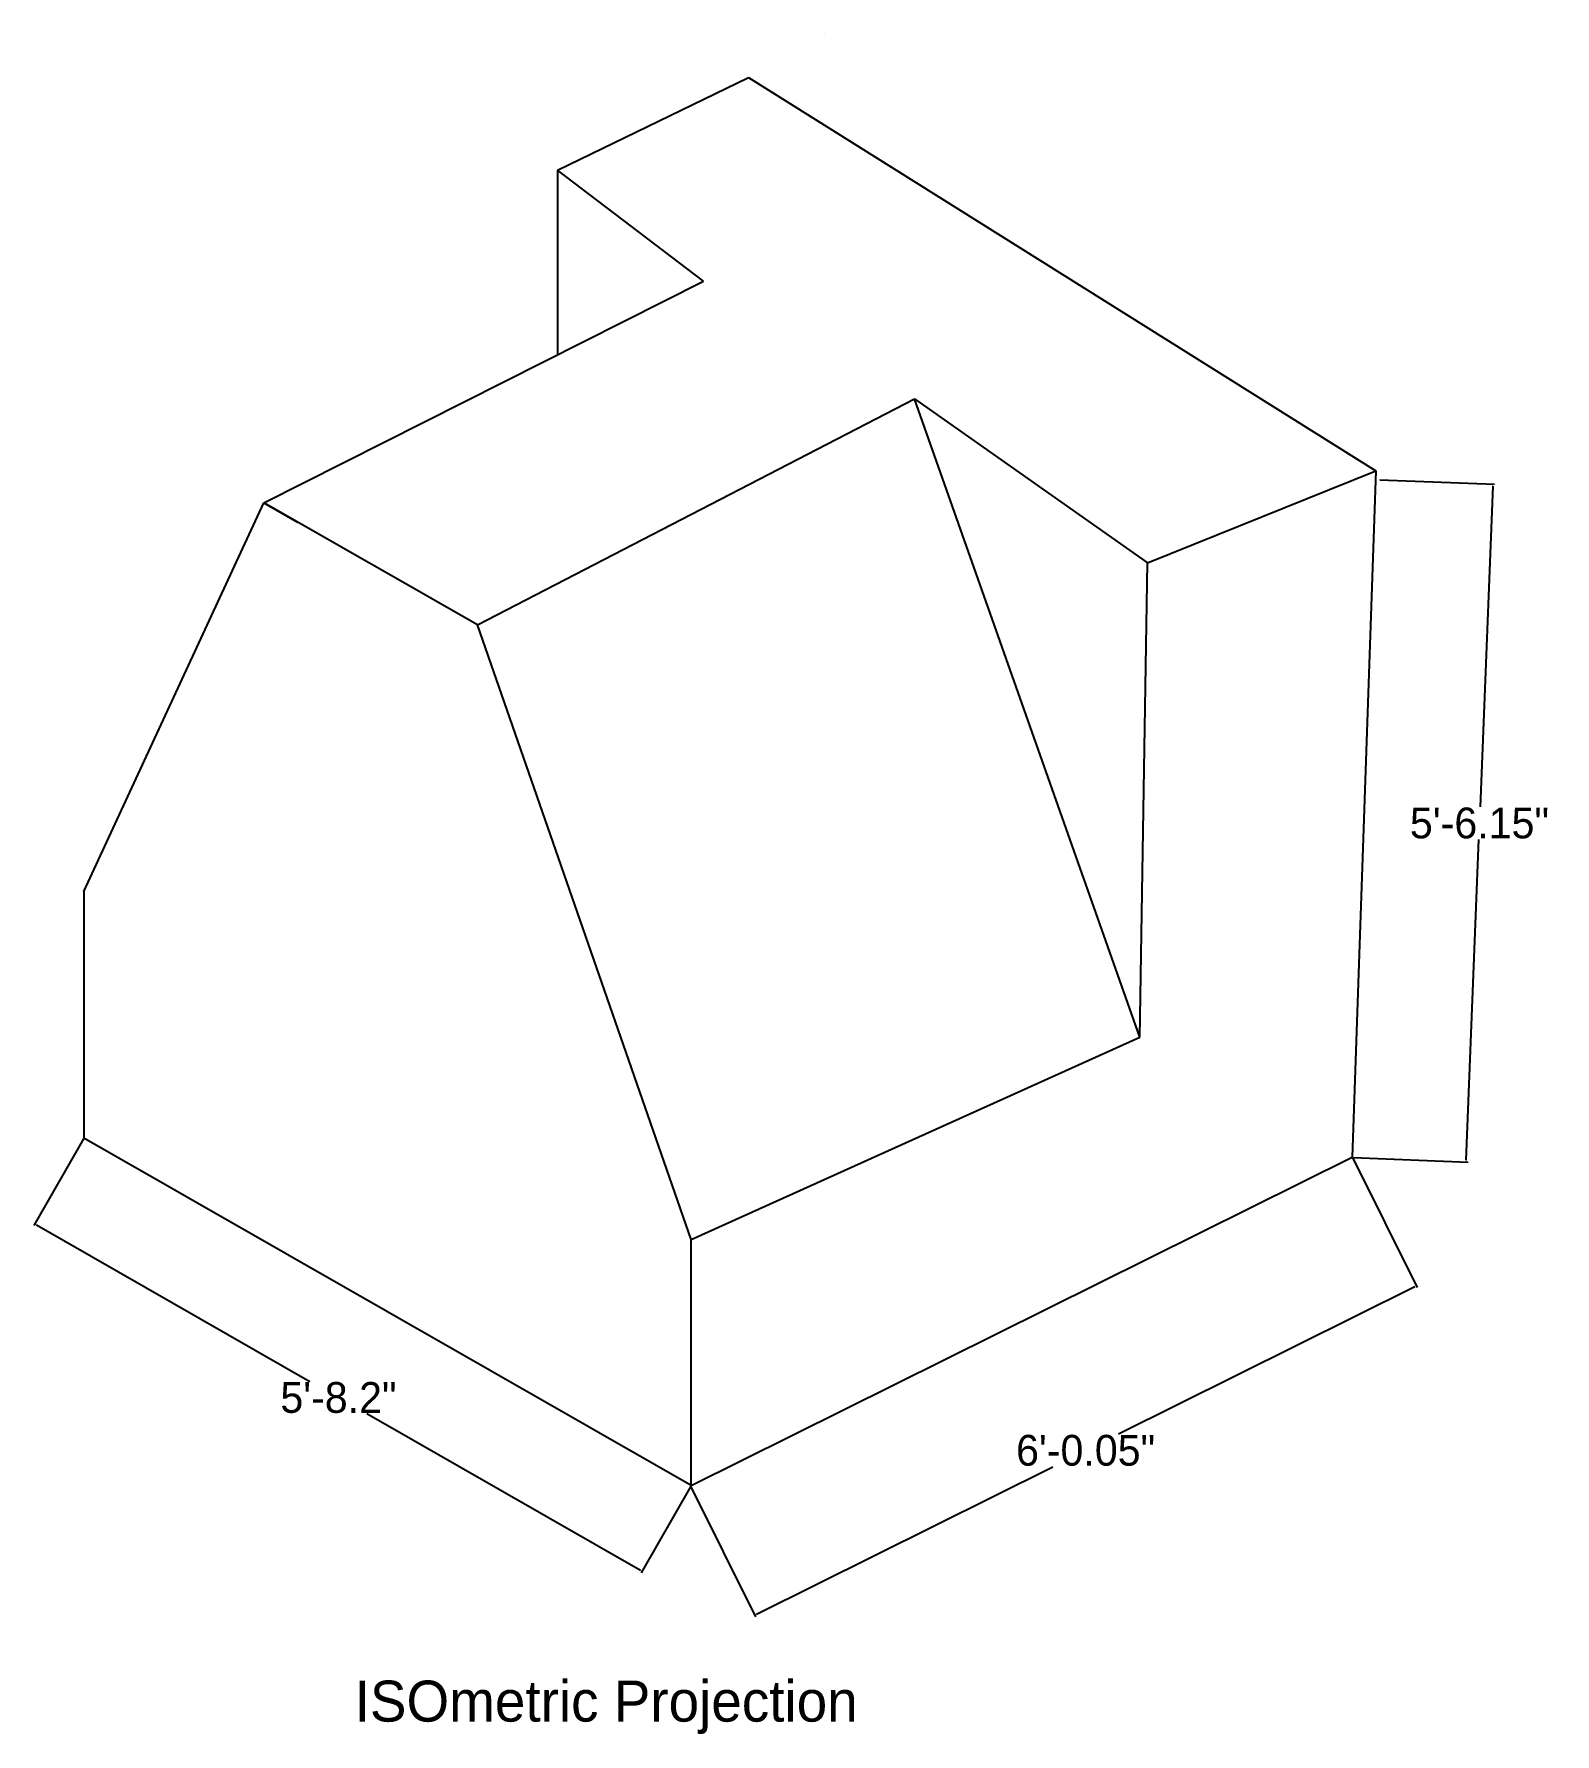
# Model space of a CAD drawing. Header units: inches. Extents: x -27 to 121, y -4 to 162.
import ezdxf

# ---------------------------------------------------------------- set-up
doc = ezdxf.new("R2010")
doc.units = ezdxf.units.IN
doc.header["$MEASUREMENT"] = 0
doc.dimstyles.get("Standard").update_dxf_attribs({"dimtxt": 0.18, "dimasz": 0.18, "dimexe": 0.18, "dimexo": 0.0625, "dimgap": 0.09, "dimtad": 0, "dimtih": 1, "dimtoh": 1, "dimdsep": 46, "dimlunit": 3, "dimtxsty": 'Standard', "dimcen": 0.09, "dimaunit": 1, "dimadec": 0, "dimazin": 0, "dimtfac": 1, "dimtofl": 0, "dimtmove": 0, "dimatfit": 3, "dimfxl": 1, "dimtolj": 1, "dimtzin": 0, "dimarcsym": 0})

# ---------------------------------------------------------------- blocks, each defined once
blk = doc.blocks.new('*D2')
at = {"color": 0, "lineweight": -2}
for p, q in [((-22.22, 54.45), (-27.06, 45.99)), ((-26.81, 46.06), (-0.15, 30.8)), ((32.07, 12.36), (5.41, 27.62)), ((36.97, 20.58), (32.13, 12.12))]:
    blk.add_line(p, q, dxfattribs=at)
at = {"color": 0}
for points in [[(-26.8, 46.08), (-26.83, 46.03), (-26.97, 46.15)], [(32.08, 12.39), (32.05, 12.34), (32.22, 12.27)]]:
    blk.add_solid(points, dxfattribs=at)
at = {"layer": 'Defpoints', "color": 0}
for p in [(-22.18, 54.5), (37, 20.63), (32.22, 12.27)]:
    blk.add_point(p, dxfattribs=at)
at = {"color": 0, "insert": (2.63, 29.21), "char_height": 3, "attachment_point": 5}
blk.add_mtext('\\A1;5\'-8.2"', dxfattribs=at)
blk = doc.blocks.new('*D3')
at = {"color": 0, "lineweight": -2}
for p, q in [((101.51, 52.62), (107.81, 39.95)), ((107.57, 40.03), (78.67, 25.65)), ((43.39, 8.09), (72.28, 22.47)), ((37, 20.52), (43.3, 7.85))]:
    blk.add_line(p, q, dxfattribs=at)
at = {"color": 0}
for points in [[(107.56, 40.06), (107.58, 40.01), (107.73, 40.11)], [(43.37, 8.12), (43.4, 8.07), (43.22, 8.01)]]:
    blk.add_solid(points, dxfattribs=at)
at = {"layer": 'Defpoints', "color": 0}
for p in [(101.48, 52.68), (36.97, 20.58), (43.22, 8.01)]:
    blk.add_point(p, dxfattribs=at)
at = {"color": 0, "insert": (75.48, 24.06), "char_height": 3, "attachment_point": 5}
blk.add_mtext('\\A1;6\'-0.05"', dxfattribs=at)
blk = doc.blocks.new('*D4')
at = {"color": 0, "lineweight": -2}
for p, q in [((104.16, 118.72), (115.36, 118.28)), ((115.17, 118.1), (113.95, 86.82)), ((112.59, 52.37), (113.82, 83.64)), ((101.57, 52.62), (112.77, 52.18))]:
    blk.add_line(p, q, dxfattribs=at)
at = {"color": 0}
for points in [[(115.14, 118.1), (115.2, 118.1), (115.18, 118.28)], [(112.56, 52.37), (112.62, 52.36), (112.59, 52.19)]]:
    blk.add_solid(points, dxfattribs=at)
at = {"layer": 'Defpoints', "color": 0}
for p in [(104.1, 118.72), (115.18, 118.28), (101.51, 52.62)]:
    blk.add_point(p, dxfattribs=at)
at = {"color": 0, "insert": (113.88, 85.23), "char_height": 3, "attachment_point": 5}
blk.add_mtext('\\A1;5\'-6.15"', dxfattribs=at)

msp = doc.modelspace()

# ---------------------------------------------------------------- linework, layer by layer
for p, q in [((50.04, 162.185), (50.04, 162.185)), ((23.98, 148.918), (42.595, 157.949)), ((42.595, 157.949), (103.768, 119.588)), ((38.215, 138.082), (23.98, 148.918)), ((23.98, 148.918), (23.98, 130.909)), ((-4.65, 116.482), (38.215, 138.082)), ((38.215, 138.082), (38.215, 138.082)), ((16.177, 104.557), (58.808, 126.616)), ((58.808, 126.616), (58.808, 126.616)), ((58.808, 126.616), (81.513, 110.602)), ((80.764, 64.357), (58.808, 126.616)), ((81.513, 110.602), (103.768, 119.588)), ((103.768, 119.588), (101.48, 52.677)), ((103.768, 119.588), (103.768, 119.588)), ((104.099, 118.718), (104.099, 118.718)), ((-22.185, 78.556), (-4.65, 116.482)), ((16.177, 104.557), (-4.65, 116.482)), ((-4.65, 116.482), (-1.357, 114.597)), ((84.505, 112.329), (84.505, 112.329)), ((80.764, 64.357), (81.513, 110.602)), ((37.004, 44.631), (16.177, 104.557)), ((-22.185, 78.556), (-22.185, 54.504)), ((37.004, 44.631), (80.764, 64.357)), ((80.764, 64.357), (80.764, 64.357)), ((37.004, 20.631), (-22.185, 54.504)), ((37.004, 20.631), (101.48, 52.677)), ((37.004, 20.631), (37.004, 44.631))]:
    msp.add_line(p, q)

# ---------------------------------------------------------------- texts
at = {"insert": (4.209, 1.621), "char_height": 4, "width": 86.87215, "attachment_point": 1}
msp.add_mtext('ISOmetric Projection', dxfattribs=at)

# ---------------------------------------------------------------- dimensions: what is measured, and where the dimension line sits
for base, p1, p2, angle, picture, middle in [((115.179, 118.283), (101.508, 52.621), (104.099, 118.718), 87.75443, '*D4', (113.883, 85.235)), ((32.222, 12.274), (-22.185, 54.504), (37.004, 20.631), 330.21791, '*D2', (2.627, 29.211))]:
    dim = msp.add_linear_dim(base=base, p1=p1, p2=p2, angle=angle, dimstyle='Standard', override={"dimtxt": 3})
    dim.commit()
    dim.dimension.update_dxf_attribs({"geometry": picture, "text_midpoint": middle, "dimtype": 161})
dim = msp.add_aligned_dim(p1=(101.48, 52.677), p2=(36.973, 20.577), distance=14.032, dimstyle='Standard', override={"dimtxt": 3})
dim.commit()
dim.dimension.update_dxf_attribs({"geometry": '*D3', "text_midpoint": (75.478, 24.064)})

doc.saveas('drawing.dxf')
